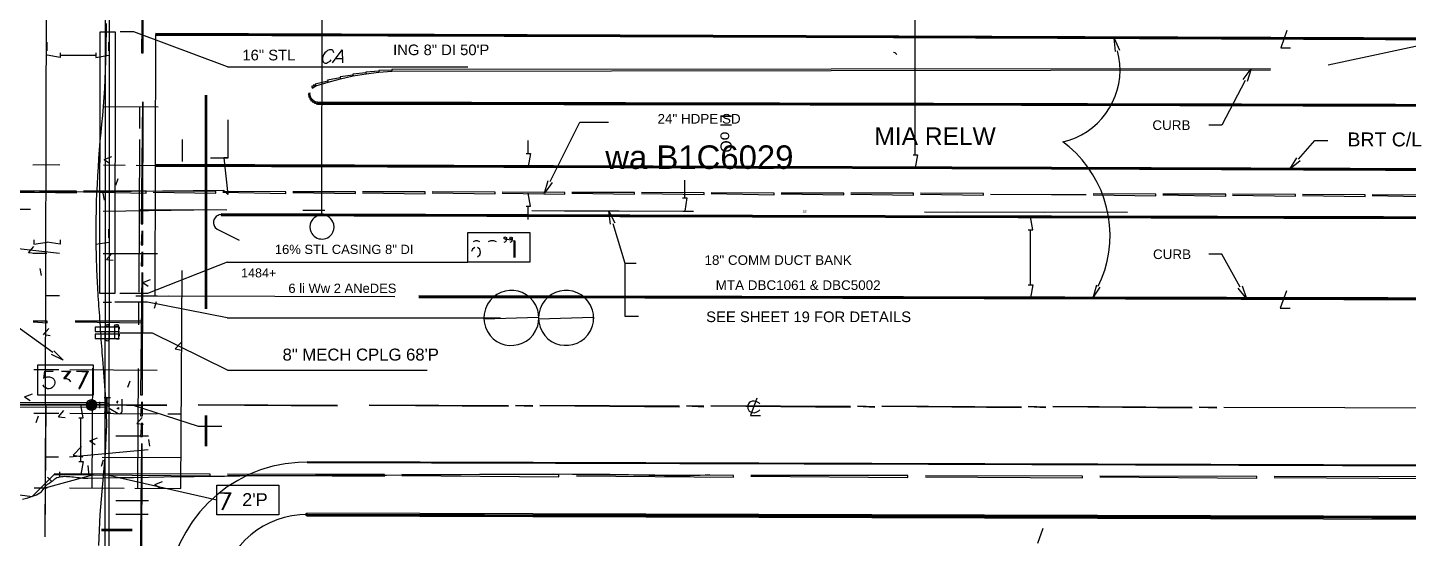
# Model space of a CAD drawing. Header units: feet. Extents: x 13 to 426, y 12 to 285.
# Drawn here: x 125.4 to 283.8, y 122.6 to 181.2 of the extents above; entities that cross this region are included whole.
import ezdxf
from ezdxf.enums import TextEntityAlignment as Align

# ---------------------------------------------------------------- set-up
doc = ezdxf.new("R2010")
doc.units = ezdxf.units.FT
for name, color, linetype in [('AGUA', 4, 'CONTINUOUS'), ('ALCANTARILLADO', 2, 'CONTINUOUS'), ('DRENAJE', 3, 'CONTINUOUS'), ('EJE_VIA', 7, 'CONTINUOUS'), ('TEXTO', 7, 'CONTINUOUS')]:
    doc.layers.add(name, color=color, linetype=linetype)
doc.styles.add('CAD_TEXT', font='Arial')

msp = doc.modelspace()

# ---------------------------------------------------------------- linework, layer by layer
at = {"layer": 'AGUA'}
msp.add_line((148.33, 176.65), (175.92, 176.65), dxfattribs=at)
for points in [[(133.6, 121.78), (133.62, 122.68), (133.65, 123.57), (133.7, 124.46), (133.76, 125.35), (133.82, 126.23), (133.9, 127.11), (133.97, 127.99), (134.05, 128.86), (134.13, 129.74), (134.21, 130.61), (134.28, 131.49), (134.35, 132.36), (134.4, 133.24), (134.45, 134.11), (134.48, 134.99), (134.49, 135.52), (134.49, 136.04), (134.48, 136.56), (134.47, 137.07), (134.45, 137.58), (134.43, 138.09), (134.4, 138.6), (134.36, 139.11), (134.33, 139.61), (134.29, 140.11), (134.25, 140.62), (134.2, 141.12), (134.16, 141.62), (134.12, 142.13), (134.08, 142.64), (134.04, 143.15), (134.01, 143.52), (133.98, 143.89), (133.96, 144.27), (133.93, 144.65), (133.9, 145.03), (133.87, 145.42), (133.85, 145.8), (133.82, 146.18), (133.79, 146.57), (133.77, 146.95), (133.74, 147.34), (133.71, 147.72), (133.69, 148.11), (133.66, 148.49), (133.63, 148.87), (133.6, 149.26), (133.58, 149.63), (133.55, 150), (133.53, 150.36), (133.51, 150.73), (133.48, 151.09), (133.46, 151.45), (133.44, 151.81), (133.42, 152.17), (133.41, 152.53), (133.39, 152.89), (133.37, 153.25), (133.36, 153.61), (133.35, 153.97), (133.33, 154.34), (133.32, 154.71), (133.31, 155.08), (133.29, 156.11), (133.28, 157.13), (133.28, 158.15), (133.29, 159.17), (133.31, 160.18), (133.34, 161.18), (133.38, 162.19), (133.42, 163.18), (133.48, 164.18), (133.54, 165.17), (133.6, 166.16), (133.68, 167.15), (133.76, 168.13), (133.85, 169.12), (133.94, 170.1), (134.04, 171.09), (134.13, 172.1), (134.21, 173.13), (134.27, 174.17), (134.33, 175.23), (134.37, 176.28), (134.4, 177.35), (134.43, 178.42), (134.45, 179.48), (134.46, 180.55), (134.48, 181.62)], [(148.32, 154.28), (139.18, 150.68), (135.98, 150.68)], [(124.84, 127.12), (125.44, 127.26), (125.98, 127.43), (126.45, 127.61), (126.84, 127.82), (126.97, 127.92), (127.08, 128.05), (127.2, 128.2), (127.31, 128.36), (127.43, 128.52), (127.56, 128.68), (127.7, 128.81), (127.85, 128.91), (127.96, 128.98), (128.06, 129.05), (128.18, 129.12), (128.3, 129.19), (128.42, 129.31), (128.54, 129.43), (128.65, 129.51), (128.79, 129.58), (128.99, 129.64), (129.12, 129.67), (129.3, 129.7), (129.49, 129.72), (129.68, 129.73), (129.88, 129.72), (130.08, 129.72), (130.28, 129.7), (130.49, 129.68), (130.7, 129.65), (130.91, 129.63), (131.12, 129.6), (131.33, 129.57), (131.53, 129.55), (131.74, 129.53), (131.93, 129.51), (132.13, 129.5), (132.32, 129.5), (134.06, 129.54), (135.8, 129.57), (137.55, 129.6), (139.29, 129.63), (141.03, 129.66), (142.77, 129.69), (144.52, 129.71), (146.26, 129.74), (148, 129.76), (149.74, 129.78), (151.49, 129.8), (153.23, 129.81), (154.97, 129.82), (156.71, 129.83), (158.45, 129.84), (160.2, 129.84), (162.33, 129.84), (164.46, 129.85), (166.59, 129.87), (168.72, 129.88), (170.85, 129.9), (172.99, 129.92), (175.12, 129.94), (177.25, 129.96), (179.38, 129.97), (181.51, 129.99), (183.64, 129.99), (185.78, 130), (187.91, 129.99), (190.04, 129.98), (192.17, 129.96), (194.31, 129.92), (194.89, 129.91), (195.48, 129.9), (196.07, 129.88), (196.66, 129.87), (197.26, 129.85), (197.85, 129.84), (198.45, 129.83), (199.05, 129.82), (199.64, 129.81), (200.23, 129.81), (200.82, 129.81), (201.4, 129.82), (201.98, 129.84), (202.54, 129.86), (203.1, 129.89), (203.66, 129.92)]]:
    msp.add_lwpolyline(points, dxfattribs=at)
at = {"layer": 'ALCANTARILLADO'}
msp.add_line((228.25, 160.05), (251.53, 160), dxfattribs=at)
at = {"layer": 'DRENAJE'}
msp.add_lwpolyline([(185.35, 163.52), (188.73, 170.33), (192.05, 170.33)], dxfattribs=at)
at = {"layer": 'EJE_VIA'}
for p, q in [((159.18, 159.68), (159.2, 200.43)), ((127.48, 137.92), (127.62, 192.93)), ((227.2, 166.58), (227.2, 186.6)), ((127.65, 178.5), (127.65, 179.5)), ((134.73, 178.5), (134.73, 179.48)), ((274.57, 176.9), (289.58, 180.13)), ((129.15, 178), (133.23, 178)), ((160.78, 177.62), (161.5, 177.62)), ((145.83, 148.93), (145.83, 173.43)), ((145.98, 148.93), (145.98, 173.43)), ((134.15, 172.12), (140.4, 172.08)), ((138.3, 169.6), (138.3, 172.1)), ((138.2, 150.85), (138.28, 168.35)), ((143.2, 165.83), (143.2, 168.33)), ((182.83, 166.73), (182.83, 168.23)), ((134.22, 166.03), (135.08, 166.37)), ((126.02, 165.43), (127.58, 165.45)), ((127.55, 165.45), (129.12, 165.43)), ((134.12, 165.42), (136.62, 165.4)), ((134.22, 166.03), (134.83, 165.62)), ((137.87, 165.38), (143.18, 165.37)), ((225.65, 165.08), (228.2, 165.08)), ((135.53, 163.1), (135.8, 163.85)), ((200.78, 161.63), (200.78, 163.68)), ((134.05, 162.17), (134.2, 161.38)), ((115.75, 160.37), (125.75, 160.33)), ((134.1, 160.13), (144.5, 160.28)), ((138.25, 160.3), (148.25, 160.28)), ((157, 160.25), (159.5, 160.25)), ((182.83, 159.18), (182.83, 160.68)), ((183.25, 160.18), (193.25, 160.15)), ((187, 160.17), (200.75, 160.13)), ((200.57, 160.13), (201.78, 160.13)), ((232, 160.05), (242, 160.02)), ((240.92, 159.48), (241.42, 159.48)), ((134.73, 157.08), (134.73, 158.07)), ((180.23, 156.9), (181, 156.82)), ((181.22, 154.8), (181.22, 156.8)), ((240.42, 151.67), (240.42, 157.98)), ((117.65, 156.58), (129.08, 155.3)), ((125.52, 155.35), (126.12, 156.08)), ((125.52, 155.37), (126.27, 155.3)), ((126.07, 155.3), (127.62, 155.32)), ((127.52, 154.62), (127.53, 156.62)), ((134.08, 155.28), (140.33, 155.25)), ((134.48, 154.57), (135.08, 155.28)), ((134.48, 154.57), (135.23, 154.52)), ((148.32, 154.28), (175.92, 154.28)), ((126.82, 153.53), (126.97, 152.75)), ((138.63, 151.93), (139.5, 152.27)), ((143, 128.33), (143.13, 153.32)), ((127.52, 150.47), (129.07, 150.45)), ((137.82, 150.42), (140.32, 150.4)), ((138.63, 151.93), (139.25, 151.52)), ((134.07, 149.68), (135.05, 149.68)), ((138.18, 147.1), (138.18, 149.6)), ((139.97, 149), (140.22, 149.75)), ((141.57, 150.4), (143.12, 150.38)), ((143.1, 147.07), (143.1, 149.57)), ((239.43, 150.17), (239.92, 150.17)), ((148.32, 147.88), (179.63, 147.88)), ((127.25, 145.95), (127.58, 146.37)), ((127.55, 146.32), (127.85, 146.67)), ((127.55, 145.93), (128, 145.88)), ((142.33, 144.32), (143.08, 145.12)), ((142.33, 144.32), (143.08, 144.2)), ((126.13, 141.95), (127.67, 141.97)), ((127.3, 140.93), (127.4, 141.78)), ((127.4, 141.03), (127.48, 141.7)), ((127.48, 141.97), (129.02, 141.95)), ((129.58, 140.93), (130.25, 141.78)), ((130.27, 141.95), (140.27, 141.9)), ((132.83, 128.38), (132.9, 142.13)), ((132.97, 139.08), (132.97, 142.48)), ((138.08, 128.35), (138.15, 142.1)), ((148.33, 141.9), (171.25, 141.9)), ((136.92, 139.93), (137.17, 140.68)), ((125.08, 138.83), (125.97, 139.18)), ((125.08, 138.83), (125.72, 138.42)), ((126.57, 139.08), (132.97, 139.08)), ((130.03, 137.92), (137.43, 137.9)), ((133.72, 137.55), (133.72, 138.27)), ((134.2, 138.75), (134.92, 138.75)), ((134.55, 137.07), (134.55, 138.75)), ((136.25, 137.2), (136.25, 138.57)), ((126.13, 136.95), (127.67, 136.97)), ((126.42, 135.9), (126.67, 136.65)), ((127.48, 136.97), (129.02, 136.95)), ((128.98, 136.55), (129.58, 137.27)), ((128.98, 136.55), (129.73, 136.48)), ((130.27, 136.95), (140.27, 136.9)), ((131.53, 131.42), (131.53, 136.42)), ((134.2, 137.07), (134.92, 137.07)), ((134.77, 137.53), (135.8, 136.93)), ((137.95, 135.77), (138.55, 136.48)), ((141.52, 136.9), (143.03, 136.88)), ((145.83, 133.18), (145.83, 136.68)), ((145.98, 133.18), (145.98, 136.68)), ((137.95, 135.77), (138.7, 135.7)), ((130.65, 132.15), (131.62, 133.15)), ((132.55, 133.8), (133.42, 134.15)), ((132.55, 133.8), (133.17, 133.38)), ((135.53, 134.37), (139.28, 134.37)), ((139.27, 133.95), (139.4, 133.17)), ((127.47, 131.97), (128.98, 131.97)), ((130.23, 131.97), (139.23, 132.78)), ((130.65, 132.15), (131.75, 131.97)), ((133.88, 130.87), (134.13, 131.62)), ((133.98, 131.93), (143.02, 131.9)), ((125.95, 127.42), (128.47, 129.92)), ((127.45, 128.42), (133.02, 129.92)), ((129.12, 129.6), (129.12, 130.25)), ((132.32, 130.95), (132.45, 129.77)), ((134.55, 129.9), (147.13, 127.02)), ((118.67, 128.37), (125.95, 127.42)), ((126.17, 128.4), (127.68, 128.42)), ((127.7, 129.62), (128.15, 129.15)), ((130.23, 128.4), (136.48, 128.37)), ((137.73, 128.35), (143, 128.33)), ((140.02, 128.77), (140.88, 129.12)), ((140.02, 128.77), (140.63, 128.35)), ((135.53, 126.95), (139.28, 126.95)), ((135.53, 125.37), (139.23, 125.37)), ((133.9, 123.68), (137.4, 123.68)), ((133.9, 123.53), (137.4, 123.53)), ((241.25, 122.05), (241.88, 123.8))]:
    msp.add_line(p, q, dxfattribs=at)
for points in [[(138.62, 191.15), (138.48, 178.27), (138.68, 178.27), (138.72, 191.15)], [(134.53, 106.17), (134.78, 106.17), (134.83, 186.42), (134.33, 186.42), (134.28, 106.17)], [(134.53, 106.17), (134.78, 106.17), (134.83, 186.42), (134.33, 186.42), (134.28, 106.17), (134.53, 106.17)], [(135.42, 150.68), (133.7, 150.68), (133.73, 180.68), (135.45, 180.68), (135.42, 150.68)], [(148.33, 176.65), (137.62, 180.68), (136.02, 180.68)], [(269.83, 180.83), (269.12, 178.83), (270.25, 178.83)], [(140.08, 180.38), (140.02, 150.4), (167.55, 150.33)], [(140.08, 180.38), (299.95, 179.93), (140.08, 180.48)], [(140.08, 180.38), (299.95, 179.73), (299.95, 179.93), (140.08, 180.48)], [(140.08, 180.28), (299.95, 179.93), (140.08, 180.38)], [(140.08, 180.28), (299.95, 179.83)], [(299.95, 179.73), (140.08, 180.28)], [(250.15, 178.43), (250.03, 179.95), (250.63, 178.57)], [(129.15, 178.25), (129.15, 177.75), (127.65, 178)], [(133.23, 178.25), (133.23, 177.75), (134.73, 178)], [(160.52, 178.25), (160.5, 178.4), (160.42, 178.53), (160.3, 178.62), (160, 178.62), (159.83, 178.53), (159.65, 178.4), (159.52, 178.25), (159.37, 178.03), (159.23, 177.68), (159.22, 177.51), (159.24, 177.36), (159.3, 177.24), (159.42, 177.13), (159.54, 177.1), (159.68, 177.1), (159.83, 177.15), (160.12, 177.32), (160.23, 177.47)], [(160.38, 177.12), (161.5, 178.62), (161.53, 177.12)], [(224.73, 178.35), (224.88, 178.3), (225.02, 178.17), (225.1, 178.07)], [(244.12, 168.05), (244.85, 168.27), (245.58, 168.53), (246.27, 168.87), (246.92, 169.26), (247.52, 169.7), (248.09, 170.2), (248.6, 170.74), (249.06, 171.33), (249.48, 171.95), (249.83, 172.61), (250.13, 173.29), (250.37, 174), (250.54, 174.73), (250.65, 175.48), (250.69, 176.23), (250.66, 177), (250.55, 177.77), (250.4, 178.5)], [(164.22, 175.97), (162.73, 175.82), (162.77, 175.62), (164.23, 175.87)], [(165.68, 176.15), (164.2, 176.07), (164.23, 175.87), (165.7, 176.05)], [(167.17, 176.27), (165.68, 176.25), (165.68, 176.05), (167.17, 176.17)], [(267.95, 176.43), (167.17, 176.37), (167.17, 176.17), (267.95, 176.33)], [(267.95, 176.43), (167.17, 176.37), (167.17, 176.17), (267.95, 176.33)], [(264.82, 175.22), (265.73, 176.43), (265.27, 174.98)], [(158.22, 174.47), (157.97, 174.4), (158.1, 174.23), (158.28, 174.38)], [(158.22, 174.47), (157.97, 174.4), (158.1, 174.23), (158.28, 174.38)], [(158.43, 174.57), (158.17, 174.55), (158.27, 174.38), (158.48, 174.48)], [(158.43, 174.57), (158.17, 174.55), (158.27, 174.38), (158.48, 174.48)], [(159.85, 175.02), (158.4, 174.67), (158.47, 174.47), (159.88, 174.92)], [(161.28, 175.4), (159.82, 175.12), (159.88, 174.92), (161.32, 175.3)], [(162.75, 175.72), (161.27, 175.5), (161.3, 175.3), (162.77, 175.62)], [(265.05, 175.1), (262.35, 169.98), (260.85, 169.98)], [(138.58, 172.67), (138.43, 158.67), (138.63, 158.67), (138.68, 172.67)], [(157.72, 173.68), (157.6, 173.45), (157.8, 173.45), (157.82, 173.68)], [(157.72, 173.68), (157.6, 173.45), (157.8, 173.45), (157.82, 173.68)], [(157.7, 173.45), (157.67, 173.18), (157.87, 173.25), (157.8, 173.48)], [(157.7, 173.45), (157.67, 173.18), (157.87, 173.25), (157.8, 173.48)], [(157.77, 173.22), (157.78, 172.95), (157.95, 173.05), (157.85, 173.27)], [(157.87, 173), (157.93, 172.73), (158.1, 172.87), (157.95, 173.07)], [(158.02, 172.8), (158.13, 172.57), (158.27, 172.73), (158.08, 172.88)], [(158.02, 172.8), (158.13, 172.57), (158.27, 172.73), (158.08, 172.88)], [(158.2, 172.65), (158.37, 172.47), (158.47, 172.63), (158.25, 172.73)], [(158.2, 172.65), (158.37, 172.47), (158.47, 172.63), (158.25, 172.73)], [(158.42, 172.55), (158.63, 172.4), (158.67, 172.6), (158.43, 172.65)], [(158.42, 172.55), (158.63, 172.4), (158.67, 172.6), (158.43, 172.65)], [(158.65, 172.5), (299.95, 172.3), (158.65, 172.6)], [(158.65, 172.5), (299.95, 172.1), (299.95, 172.3), (158.65, 172.6)], [(158.65, 172.4), (299.95, 172.3), (158.65, 172.5)], [(158.65, 172.4), (299.95, 172.2)], [(299.95, 172.1), (158.65, 172.4)], [(148.37, 170.58), (148.37, 166.18), (146.38, 166.18)], [(248.18, 151.52), (248.57, 152.37), (248.93, 153.37), (249.2, 154.39), (249.4, 155.42), (249.51, 156.45), (249.54, 157.48), (249.49, 158.51), (249.36, 159.52), (249.15, 160.53), (248.87, 161.51), (248.51, 162.47), (248.08, 163.4), (247.58, 164.3), (247, 165.17), (246.35, 165.99), (245.64, 166.76), (244.85, 167.48), (244.12, 168.05)], [(271.15, 166.07), (273.03, 168.23), (274.53, 168.23)], [(147.93, 166.25), (148.37, 162.03), (147.92, 162.47)], [(148.37, 166.25), (147.93, 166.25), (148.37, 162.03)], [(182.58, 166.73), (183.08, 166.73), (182.83, 165.23)], [(226.95, 166.58), (227.45, 166.58), (227.2, 165.08)], [(140.05, 165.38), (299.95, 164.93), (140.05, 165.48)], [(140.05, 165.38), (299.95, 164.73), (299.95, 164.93), (140.05, 165.48)], [(140.05, 165.28), (299.95, 164.93), (140.05, 165.38)], [(140.05, 165.28), (299.95, 164.83)], [(299.95, 164.73), (140.05, 165.28)], [(271.35, 165.9), (270.17, 164.93), (270.97, 166.22)], [(185.58, 163.42), (184.7, 162.18), (185.13, 163.63)], [(148.37, 162.03), (147.92, 162.47), (105.62, 162.03)], [(147.92, 162.47), (105.62, 162.03), (106.05, 162.47)], [(123.82, 162.33), (131.02, 162.22), (131.02, 162.42), (123.82, 162.43)], [(131.82, 162.32), (139.02, 162.2), (139.02, 162.4), (131.82, 162.42)], [(139.82, 162.3), (147.02, 162.18), (147.02, 162.38), (139.82, 162.4)], [(147.82, 162.28), (155.02, 162.15), (155.02, 162.35), (147.82, 162.38)], [(155.82, 162.25), (163.02, 162.13), (163.02, 162.33), (155.82, 162.35)], [(163.82, 162.23), (171.02, 162.12), (171.02, 162.32), (163.82, 162.33)], [(171.82, 162.22), (179.02, 162.1), (179.02, 162.3), (171.82, 162.32)], [(179.82, 162.18), (187.02, 162.07), (187.02, 162.27), (179.82, 162.28)], [(182.58, 160.68), (183.08, 160.68), (182.83, 162.18)], [(187.82, 162.17), (195.02, 162.05), (195.02, 162.25), (187.82, 162.27)], [(195.82, 162.15), (203.02, 162.03), (203.02, 162.23), (195.82, 162.25)], [(200.53, 161.63), (201.03, 161.63), (200.78, 160.13)], [(203.82, 162.13), (211.02, 162), (211.02, 162.2), (203.82, 162.23)], [(211.82, 162.1), (219.02, 161.98), (219.02, 162.18), (211.82, 162.2)], [(219.82, 162.08), (227.02, 161.97), (227.02, 162.17), (219.82, 162.18)], [(227.82, 162.07), (235.02, 161.95), (235.02, 162.15), (227.82, 162.17)], [(235.82, 162.05), (242.83, 162.02), (246.8, 162.02)], [(247.6, 162), (254.8, 161.88), (254.8, 162.08), (247.6, 162.1)], [(255.6, 161.98), (262.8, 161.85), (262.8, 162.05), (255.6, 162.08)], [(263.6, 161.95), (270.8, 161.83), (270.8, 162.03), (263.6, 162.05)], [(271.6, 161.92), (278.8, 161.8), (278.8, 162), (271.6, 162.02)], [(279.6, 161.9), (286.8, 161.77), (286.8, 161.97), (279.6, 162)], [(192.28, 158.63), (192.08, 160.13), (192.77, 158.78)], [(147.63, 159.72), (147.4, 159.68), (147.27, 159.64), (147.15, 159.58), (147.04, 159.5), (146.88, 159.31), (146.82, 159.2), (146.77, 159.08), (146.75, 158.96), (146.73, 158.83), (146.74, 158.7), (146.76, 158.58), (146.8, 158.46), (146.86, 158.35), (146.94, 158.24), (147.15, 158.07), (149.67, 156.78)], [(147.63, 159.82), (299.95, 159.43)], [(299.95, 159.33), (147.63, 159.82), (147.63, 159.62), (299.95, 159.23)], [(299.95, 159.43), (147.63, 159.72), (147.63, 159.62)], [(299.95, 159.33), (147.63, 159.62), (299.95, 159.23)], [(299.95, 159.43), (147.63, 159.62), (299.95, 159.33)], [(160.57, 158.3), (160.53, 158.62), (160.43, 158.9), (160.31, 159.1), (160.17, 159.28), (160.01, 159.42), (159.83, 159.53), (159.64, 159.61), (159.44, 159.66), (159.24, 159.68), (159.03, 159.68), (158.83, 159.64), (158.64, 159.57), (158.46, 159.48), (158.29, 159.36), (158.14, 159.22), (158.01, 159.04), (157.91, 158.84), (157.83, 158.62), (157.8, 158.3), (157.83, 158), (157.9, 157.77), (158, 157.57), (158.13, 157.39), (158.28, 157.25), (158.45, 157.12), (158.63, 157.03), (158.82, 156.96), (159.03, 156.93), (159.23, 156.92), (159.43, 156.94), (159.63, 156.99), (159.82, 157.07), (160, 157.18), (160.17, 157.32), (160.31, 157.5), (160.43, 157.7), (160.53, 158), (160.57, 158.3)], [(192.52, 158.7), (193.9, 154.17), (195.2, 154.17)], [(240.17, 157.98), (240.67, 157.98), (240.42, 159.48)], [(126.15, 156.83), (126.15, 156.33), (127.65, 156.58)], [(129.15, 156.83), (129.15, 156.33), (127.65, 156.58)], [(133.23, 156.83), (133.23, 156.33), (134.73, 156.58)], [(138.53, 157.87), (138.43, 156.27), (138.63, 156.27), (138.63, 157.87)], [(138.53, 157.87), (138.43, 156.27), (138.63, 156.27), (138.63, 157.87)], [(175.92, 154.28), (175.92, 157.68), (183, 157.68), (183, 154.28), (175.92, 154.28)], [(180.33, 157), (180.13, 156.9), (180.03, 157), (180.13, 157.18), (180.33, 157.1), (180.33, 156.82), (180.23, 156.62), (180.03, 156.52)], [(181, 157), (180.8, 156.9), (180.7, 157), (180.8, 157.18), (181, 157.1), (181, 156.82), (180.9, 156.62), (180.7, 156.52)], [(138.53, 155.47), (138.43, 153.87), (138.63, 153.87), (138.63, 155.47)], [(138.53, 155.47), (138.43, 153.87), (138.63, 153.87), (138.63, 155.47)], [(176.7, 155.95), (176.42, 155.77), (176.33, 155.48)], [(177.28, 156.62), (177, 156.72), (176.8, 156.72), (176.52, 156.62)], [(177, 154.9), (177.28, 155.1), (177.37, 155.38), (177.28, 155.77), (177, 155.95)], [(179.18, 156.62), (178.9, 156.72), (178.52, 156.72), (178.23, 156.62)], [(181.3, 156.7), (181.3, 154.8)], [(264.47, 151.42), (262.35, 155.18), (260.85, 155.18)], [(128.3, 143.9), (114.12, 154.13), (90.82, 154.23)], [(193.9, 154.17), (193.9, 148.08), (195.47, 148.08)], [(138.53, 153.07), (138.38, 139.07), (138.58, 139.07), (138.63, 153.07)], [(170.27, 150.32), (299.95, 150.13), (170.27, 150.42)], [(170.27, 150.32), (299.95, 149.93), (299.95, 150.13), (170.27, 150.42)], [(184.05, 147.88), (184.02, 148.33), (183.92, 148.77), (183.69, 149.33), (183.38, 149.82), (183.02, 150.22), (182.6, 150.54), (182.15, 150.78), (181.67, 150.94), (181.17, 151.02), (180.67, 151.02), (180.17, 150.95), (179.69, 150.8), (179.23, 150.57), (178.82, 150.27), (178.45, 149.89), (178.15, 149.45), (177.91, 148.93), (177.77, 148.33), (177.73, 147.88), (177.77, 147.43), (177.91, 146.84), (178.14, 146.32), (178.45, 145.87), (178.81, 145.49), (179.22, 145.19), (179.68, 144.96), (180.16, 144.81), (180.66, 144.73), (181.16, 144.74), (181.66, 144.82), (182.14, 144.98), (182.6, 145.21), (183.01, 145.53), (183.38, 145.93), (183.68, 146.42), (183.92, 146.98), (184.02, 147.43), (184.05, 147.88)], [(190.33, 147.88), (190.3, 148.33), (190.2, 148.77), (189.97, 149.33), (189.67, 149.81), (189.3, 150.21), (188.89, 150.53), (188.43, 150.77), (187.95, 150.93), (187.45, 151.01), (186.94, 151.02), (186.45, 150.94), (185.96, 150.79), (185.51, 150.57), (185.09, 150.27), (184.73, 149.89), (184.43, 149.44), (184.2, 148.92), (184.05, 148.33), (184.02, 147.88), (184.05, 147.43), (184.2, 146.84), (184.43, 146.32), (184.73, 145.87), (185.09, 145.49), (185.5, 145.19), (185.96, 144.96), (186.44, 144.81), (186.94, 144.74), (187.44, 144.74), (187.94, 144.82), (188.42, 144.98), (188.87, 145.22), (189.29, 145.53), (189.66, 145.93), (189.96, 146.42), (190.2, 146.98), (190.3, 147.43), (190.33, 147.88)], [(240.17, 151.67), (240.67, 151.67), (240.42, 150.17)], [(247.97, 151.62), (247.58, 150.15), (248.42, 151.42)], [(264.68, 151.55), (265.2, 150.12), (264.25, 151.3)], [(269.77, 151), (269.05, 149), (270.18, 149)], [(148.32, 147.88), (139.18, 149.68), (135.43, 149.68)], [(170.27, 150.22), (299.95, 150.13), (170.27, 150.32)], [(170.27, 150.22), (299.95, 150.03)], [(299.95, 149.93), (170.27, 150.22)], [(126.07, 147.42), (127.67, 147.32), (127.67, 147.52), (126.07, 147.52)], [(126.07, 147.42), (127.67, 147.32), (127.67, 147.52), (126.07, 147.52)], [(130.87, 147.42), (138.5, 147.3), (138.5, 147.5), (130.87, 147.52)], [(177.73, 147.97), (177.73, 147.78), (184.02, 147.97)], [(177.73, 147.78), (184.02, 147.97), (184.02, 147.78)], [(184.02, 147.97), (184.02, 147.78), (190.3, 147.97)], [(184.02, 147.78), (190.3, 147.97), (190.3, 147.78)], [(135.97, 146.58), (135.97, 146.83), (133.17, 146.83), (133.17, 146.33), (135.97, 146.33)], [(135.97, 145.78), (135.97, 146.03), (133.17, 146.03), (133.17, 145.53), (135.97, 145.53)], [(134.32, 146.88), (134.38, 147.07), (134.57, 147.13), (134.67, 147.12), (134.8, 146.98)], [(134.57, 145.48), (134.82, 145.48), (134.82, 146.88), (134.32, 146.88), (134.32, 145.48)], [(135.37, 146.88), (135.43, 147.07), (135.62, 147.13), (135.72, 147.12), (135.85, 146.98)], [(135.62, 145.48), (135.87, 145.48), (135.87, 146.88), (135.37, 146.88), (135.37, 145.48)], [(148.33, 141.9), (139.73, 146.15), (136, 146.15)], [(128.45, 144.1), (129.52, 143.03), (128.17, 143.7)], [(134.82, 145.48), (134.75, 145.3), (134.57, 145.23), (134.47, 145.25), (134.33, 145.38)], [(132.97, 142.48), (126.57, 142.48), (126.57, 139.08)], [(127.4, 141.03), (127.68, 141.12), (127.94, 141.11), (128.15, 141.07), (128.31, 140.98), (128.43, 140.86), (128.5, 140.72), (128.54, 140.57), (128.53, 140.41), (128.5, 140.25), (128.43, 140.1), (128.33, 139.97), (128.21, 139.86), (128.07, 139.79), (127.9, 139.76), (127.71, 139.77), (127.51, 139.85), (127.3, 139.98), (127.2, 140.17), (127.3, 140.17)], [(127.4, 141.78), (128.35, 141.78), (127.48, 141.7)], [(129.3, 141.78), (130.35, 141.78), (129.68, 140.93)], [(129.3, 141.78), (130.25, 141.7)], [(129.58, 140.93), (129.87, 140.93), (130.15, 140.83), (130.35, 140.55)], [(131.02, 141.78), (132.35, 141.78), (131.4, 139.78)], [(131.02, 141.78), (132.25, 141.7)], [(132.25, 141.78), (131.3, 139.78), (131.4, 139.78)], [(134.55, 138.15), (51.03, 138.33), (51.03, 138.08)], [(51.03, 137.83), (134.55, 137.65), (134.55, 138.15), (51.03, 138.33)], [(134.55, 138.15), (51.03, 138.08), (51.03, 137.83)], [(51.03, 137.83), (134.55, 137.9), (134.55, 138.15)], [(134.55, 137.65), (134.55, 137.9), (51.03, 137.83)], [(127.48, 137.92), (113.83, 138), (127.48, 137.87)], [(127.45, 122.8), (127.53, 137.92), (127.4, 122.8)], [(141.37, 137.88), (127.48, 137.97), (141.37, 137.83)], [(131.28, 136.42), (131.78, 136.42), (131.53, 137.92)], [(132.18, 138.08), (132.15, 137.9), (132.75, 137.9)], [(132.15, 137.9), (132.18, 137.72), (132.75, 137.9)], [(132.27, 138.25), (132.18, 138.08), (132.75, 137.9)], [(132.18, 137.72), (132.27, 137.55), (132.75, 137.9)], [(132.4, 138.38), (132.27, 138.25), (132.75, 137.9)], [(132.27, 137.55), (132.4, 137.42), (132.75, 137.9)], [(132.57, 138.47), (132.4, 138.38), (132.75, 137.9)], [(132.4, 137.42), (132.57, 137.33), (132.75, 137.9)], [(132.75, 138.5), (132.57, 138.47), (132.75, 137.9)], [(132.57, 137.33), (132.75, 137.3), (132.75, 137.9)], [(132.93, 138.47), (132.75, 138.5), (132.75, 137.9)], [(133.1, 138.38), (132.93, 138.47), (132.75, 137.9)], [(133.23, 138.25), (133.1, 138.38), (132.75, 137.9)], [(133.32, 138.08), (133.23, 138.25), (132.75, 137.9)], [(133.35, 137.9), (133.32, 138.08), (132.75, 137.9)], [(132.75, 137.3), (132.93, 137.33), (132.75, 137.9)], [(132.93, 137.33), (133.1, 137.42), (132.75, 137.9)], [(133.1, 137.42), (133.23, 137.55), (132.75, 137.9)], [(133.23, 137.55), (133.32, 137.72), (132.75, 137.9)], [(133.32, 137.72), (133.35, 137.9), (132.75, 137.9)], [(134.55, 138.15), (134.73, 138.08), (134.8, 137.9), (134.78, 137.8), (134.65, 137.67)], [(135.75, 138.1), (135.77, 138.33), (135.62, 138.28), (135.75, 138.1)], [(137.4, 137.9), (144.97, 135.48), (147.7, 135.48)], [(138.48, 138.27), (138.38, 136.67), (138.58, 136.67), (138.58, 138.27)], [(138.48, 138.27), (138.38, 136.67), (138.58, 136.67), (138.58, 138.27)], [(160.97, 137.85), (144.97, 137.93), (160.97, 137.8)], [(180.57, 137.8), (164.57, 137.88), (180.57, 137.75)], [(183.37, 137.8), (181.37, 137.85), (183.37, 137.75)], [(183.37, 137.8), (181.37, 137.85), (183.37, 137.75)], [(200.17, 137.75), (184.17, 137.85), (200.17, 137.7)], [(202.97, 137.75), (200.97, 137.8), (202.97, 137.7)], [(202.97, 137.75), (200.97, 137.8), (202.97, 137.7)], [(219.77, 137.72), (203.77, 137.8), (219.77, 137.67)], [(209.37, 138.02), (209.28, 138.15), (208.98, 138.29), (208.72, 138.34), (208.49, 138.33), (208.31, 138.27), (208.17, 138.16), (208.07, 138.02), (208.01, 137.86), (207.99, 137.68), (208.01, 137.51), (208.07, 137.35), (208.17, 137.2), (208.31, 137.1), (208.49, 137.03), (208.72, 137.02), (208.98, 137.08), (209.28, 137.22), (209.37, 137.35)], [(209.05, 138.68), (208.32, 136.68), (209.45, 136.68)], [(222.57, 137.7), (220.57, 137.77), (222.57, 137.65)], [(222.57, 137.7), (220.57, 137.77), (222.57, 137.65)], [(239.37, 137.67), (223.37, 137.75), (239.37, 137.62)], [(135.68, 137.48), (135.85, 137.62), (135.85, 137.42), (135.68, 137.48)], [(135.8, 136.93), (135.92, 136.9), (136.05, 136.92), (136.15, 136.97), (136.23, 137.08), (136.25, 137.2)], [(242.17, 137.67), (240.17, 137.72), (242.17, 137.62)], [(242.17, 137.67), (240.17, 137.72), (242.17, 137.62)], [(258.97, 137.62), (242.97, 137.72), (258.97, 137.57)], [(261.77, 137.62), (259.77, 137.67), (261.77, 137.57)], [(261.77, 137.62), (259.77, 137.67), (261.77, 137.57)], [(287.23, 137.55), (276.45, 137.58), (262.57, 137.62)], [(138.48, 135.87), (138.38, 134.27), (138.58, 134.27), (138.58, 135.87)], [(138.48, 135.87), (138.38, 134.27), (138.58, 134.27), (138.58, 135.87)], [(138.47, 133.47), (138.33, 119.45), (138.53, 119.45), (138.57, 133.47)], [(131.28, 131.42), (131.78, 131.42), (131.53, 129.92)], [(128.47, 129.92), (146.35, 129.78), (146.35, 129.98), (128.47, 130.02)], [(157.47, 131.35), (156.45, 131.32), (154.97, 131.16), (153.53, 130.87), (152.14, 130.45), (150.8, 129.92), (149.52, 129.26), (148.32, 128.51), (147.19, 127.64), (146.14, 126.69), (145.18, 125.65), (144.31, 124.52), (143.55, 123.32), (142.89, 122.05), (142.34, 120.71), (141.92, 119.32), (141.63, 117.88), (141.47, 116.4), (141.42, 115.38)], [(148.35, 129.87), (166.35, 129.73), (166.35, 129.93), (148.35, 129.97)], [(157.47, 131.35), (299.95, 130.97), (157.47, 131.4)], [(157.47, 131.35), (299.95, 130.87), (157.47, 131.4)], [(157.47, 131.3), (299.95, 130.97), (157.47, 131.35)], [(157.47, 131.3), (299.95, 130.92)], [(299.95, 130.87), (157.47, 131.3)], [(168.35, 129.83), (186.35, 129.68), (186.35, 129.88), (168.35, 129.93)], [(188.35, 129.78), (206.35, 129.63), (206.35, 129.83), (188.35, 129.88)], [(208.35, 129.73), (226.37, 129.6), (226.37, 129.8), (208.35, 129.83)], [(147.13, 125.32), (147.13, 128.72), (154.22, 128.72), (154.22, 125.32), (147.13, 125.32)], [(228.37, 129.68), (246.37, 129.55), (246.37, 129.75), (228.37, 129.78)], [(248.37, 129.65), (266.37, 129.5), (266.37, 129.7), (248.37, 129.75)], [(268.37, 129.6), (286.37, 129.47), (286.37, 129.67), (268.37, 129.7)], [(147.4, 127.85), (148.73, 127.85), (147.78, 125.85)], [(147.4, 127.85), (148.63, 127.75)], [(148.63, 127.85), (147.68, 125.85)], [(157.45, 125.35), (156.62, 125.32), (155.72, 125.2), (154.85, 125.01), (154.01, 124.75), (153.2, 124.41), (152.42, 124.01), (151.69, 123.54), (151.01, 123.01), (150.37, 122.43), (149.79, 121.8), (149.26, 121.11), (148.79, 120.39), (148.38, 119.62), (148.04, 118.81), (147.77, 117.97), (147.58, 117.1), (147.47, 116.2), (147.42, 115.38)], [(157.45, 125.2), (157.32, 125.28), (157.32, 125.43), (157.45, 125.5)], [(157.45, 125.35), (299.95, 125.07), (157.45, 125.5)], [(157.45, 125.35), (157.45, 125.2), (299.95, 124.77), (299.95, 125.07), (157.45, 125.5), (157.45, 125.35)], [(157.45, 125.2), (299.95, 125.07), (157.45, 125.35)], [(157.45, 125.2), (299.95, 124.92), (299.95, 125.07)], [(299.95, 124.77), (299.95, 124.92), (157.45, 125.2)]]:
    msp.add_lwpolyline(points, dxfattribs=at)

# ---------------------------------------------------------------- texts
at = {"layer": 'TEXTO', "style": 'CAD_TEXT'}
for s, height, p in [('ING 8" DI 50\'P', 1.2159, (172.85, 178.61)), ('16" STL', 1.216, (153.09, 178.01)), ('24" HDPE SD', 1.1019, (202.42, 170.71)), ('MIA RELW', 2.014, (229.48, 168.71)), ('CURB', 1.102, (256.58, 169.98)), ('BRT C/L', 1.596, (281.04, 168.34)), ('wa B1C6029', 2.698, (202.45, 166.31)), ('SS', 0.25, (214.52, 160.08)), ('16% STL CASING 8" DI', 1.0639, (161.72, 155.74)), ('CURB', 1.102, (256.65, 155.18)), ('18" COMM DUCT BANK', 1.1019, (211.48, 154.51)), ('1484+', 1.026, (151.92, 153.04)), ('MTA DBC1061 & DBC5002', 1.1019, (213.78, 151.64)), ('6 li Ww 2 ANeDES', 1.0639, (161.52, 151.28)), ('SEE SHEET 19 FOR DETAILS', 1.2159, (214.98, 148.01)), ('8" MECH CPLG 68\'P', 1.3679, (163.62, 143.68)), ("2'P", 1.482, (151.49, 127.05))]:
    msp.add_text(s, height=height, dxfattribs=at).set_placement(p, align=Align.MIDDLE_CENTER)
msp.add_text('LI oO', height=1.292, rotation=270, dxfattribs=at).set_placement((205.52, 169.04), align=Align.MIDDLE_CENTER)

doc.saveas('drawing.dxf')
